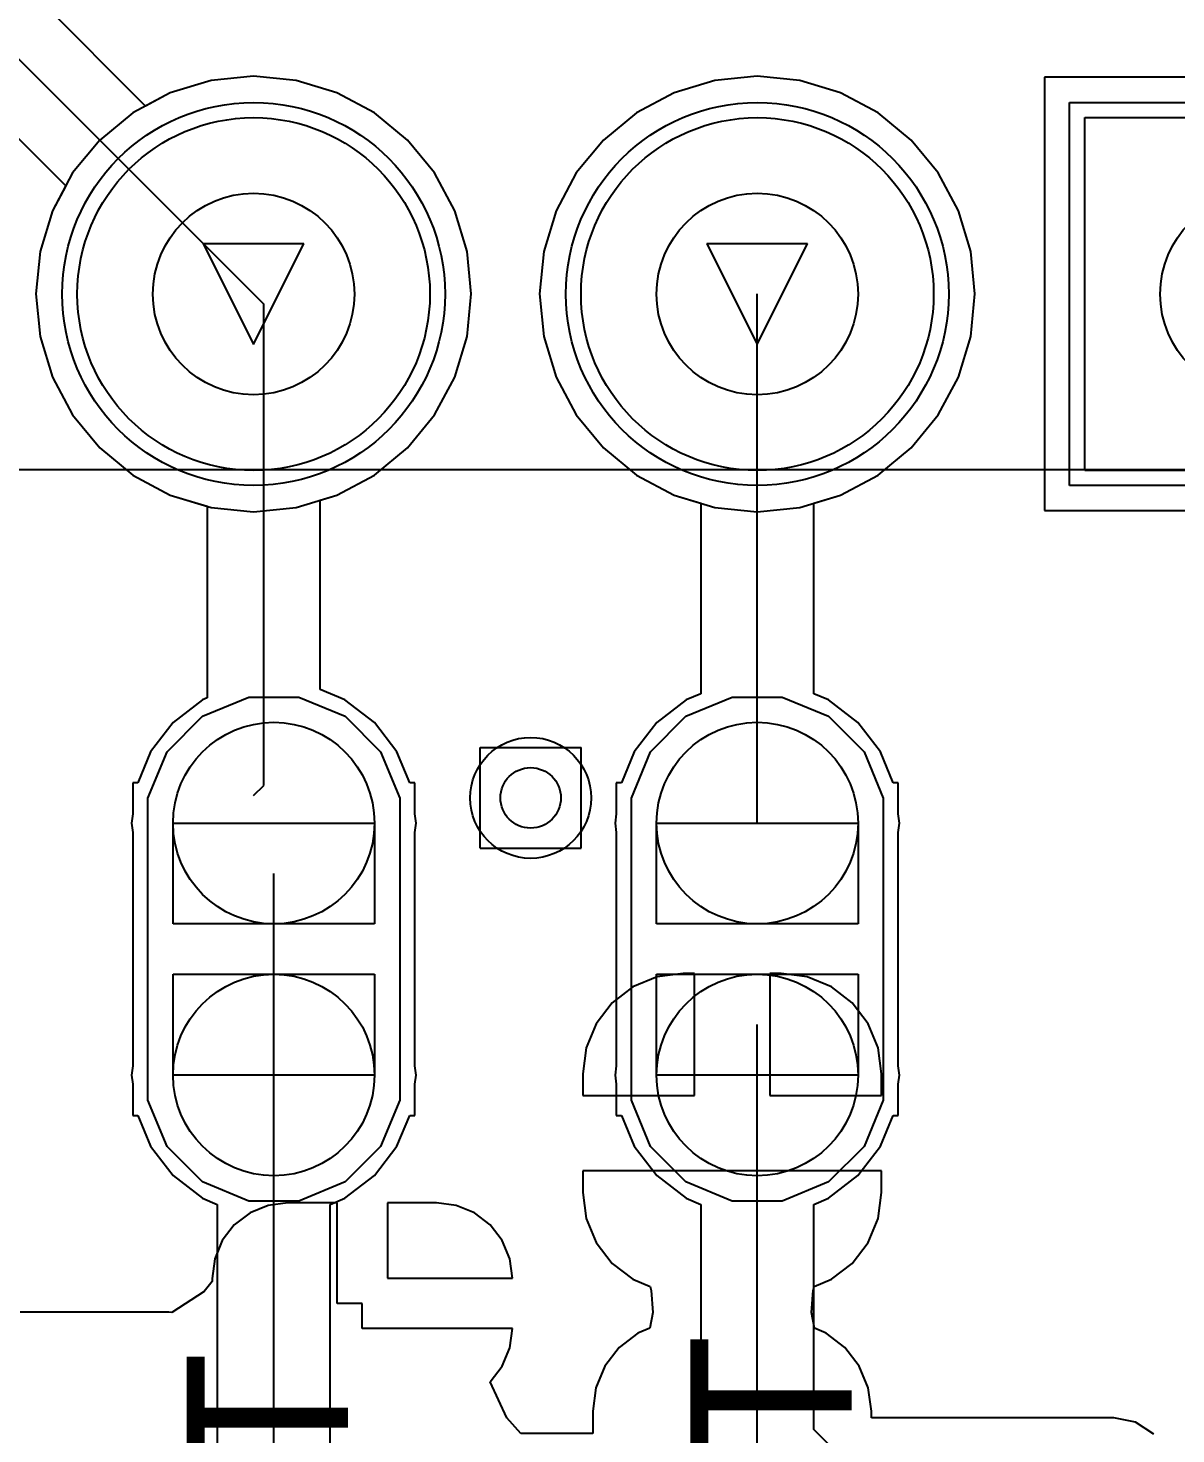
# Model space of a CAD drawing. Header units: millimetres. Extents: x -1.9 to 9.1, y -3.1 to 5.4.
# Drawn here: x 0.8652 to 1.0931, y 0.5538 to 0.8328 of the extents above; entities that cross this region are included whole.
import ezdxf

# ---------------------------------------------------------------- set-up
doc = ezdxf.new("R2010")
doc.units = ezdxf.units.MM
doc.header["$MEASUREMENT"] = 0
for name, color, linetype in [('BottomLayer', 5, 'Continuous'), ('BottomOverlay', 54, 'Continuous'), ('BottomSolder', 6, 'Continuous'), ('DrillDrawing', 1, 'Continuous'), ('Mechanical4', 56, 'Continuous'), ('MultiLayer', 9, 'Continuous'), ('PadHoleLayer', 156, 'Continuous'), ('TopLayer', 1, 'Continuous'), ('TopSolder', 216, 'Continuous'), ('ViaHoleLayer', 16, 'Continuous')]:
    doc.layers.add(name, color=color, linetype=linetype)

# ---------------------------------------------------------------- blocks, each defined once
blk = doc.blocks.new('SMD_JMP_SHRT_B_15')
at = {"layer": 'BottomLayer'}
for p, q in [((-0.01, -0.02), (-0.01, 0.02)), ((-0.01, 0.02), (0.01, 0.02)), ((0.01, 0.02), (0.01, -0.02)), ((0.02, -0.02), (0.02, 0.02)), ((0.02, 0.02), (0.04, 0.02)), ((0.04, 0.02), (0.04, -0.02)), ((0.03, 0), (0, 0)), ((0.01, -0.02), (-0.01, -0.02)), ((0.04, -0.02), (0.02, -0.02))]:
    blk.add_line(p, q, dxfattribs=at)
for centre in [(-0.01, 0), (0.04, 0)]:
    blk.add_circle(centre, 0.02, dxfattribs=at)
at = {"layer": 'BottomSolder'}
for p, q in [((-0.02416, 0.02119), (-0.01497, 0.025)), ((-0.01497, 0.025), (-0.01, 0.025)), ((-0.01, 0.025), (-0.01, 0.025)), ((-0.01, 0.025), (0.04, 0.025)), ((0.04, 0.025), (0.04497, 0.025)), ((0.04497, 0.025), (0.05416, 0.02119)), ((-0.03119, 0.01416), (-0.02416, 0.02119)), ((-0.01, -0.02), (-0.01, 0.02)), ((-0.01, 0.02), (0.01, 0.02)), ((0.01, 0.02), (0.01, -0.02)), ((0.02, -0.02), (0.02, 0.02)), ((0.02, 0.02), (0.04, 0.02)), ((0.04, 0.02), (0.04, -0.02)), ((0.05416, 0.02119), (0.06119, 0.01416)), ((-0.035, 0.00497), (-0.03119, 0.01416)), ((0.06119, 0.01416), (0.065, 0.00497)), ((-0.035, -0.00497), (-0.035, 0.00497)), ((0.065, 0.00497), (0.065, -0.00497)), ((-0.03119, -0.01416), (-0.035, -0.00497)), ((0.065, -0.00497), (0.06119, -0.01416)), ((-0.02416, -0.02119), (-0.03119, -0.01416)), ((0.06119, -0.01416), (0.05416, -0.02119)), ((-0.01497, -0.025), (-0.02416, -0.02119)), ((0.01, -0.02), (-0.01, -0.02)), ((0.04, -0.02), (0.02, -0.02)), ((0.05416, -0.02119), (0.04497, -0.025)), ((-0.01, -0.025), (-0.01497, -0.025)), ((0.04, -0.025), (-0.01, -0.025)), ((0.04, -0.025), (0.04, -0.025)), ((0.04497, -0.025), (0.04, -0.025))]:
    blk.add_line(p, q, dxfattribs=at)
for centre in [(-0.01, 0), (0.04, 0)]:
    blk.add_circle(centre, 0.02, dxfattribs=at)
blk = doc.blocks.new('SMD_JMP_OPEN_B_16')
at = {"layer": 'BottomLayer'}
for p, q in [((-0.01, -0.02), (-0.01, 0.02)), ((-0.01, 0.02), (0.01, 0.02)), ((0.01, 0.02), (0.01, -0.02)), ((0.02, -0.02), (0.02, 0.02)), ((0.02, 0.02), (0.04, 0.02)), ((0.04, 0.02), (0.04, -0.02)), ((0.01, -0.02), (-0.01, -0.02)), ((0.04, -0.02), (0.02, -0.02))]:
    blk.add_line(p, q, dxfattribs=at)
for centre in [(-0.01, 0), (0.04, 0)]:
    blk.add_circle(centre, 0.02, dxfattribs=at)
at = {"layer": 'BottomSolder'}
for p, q in [((-0.02416, 0.02119), (-0.01497, 0.025)), ((-0.01497, 0.025), (-0.01, 0.025)), ((-0.01, 0.025), (-0.01, 0.025)), ((-0.01, 0.025), (0.04, 0.025)), ((0.04, 0.025), (0.04497, 0.025)), ((0.04497, 0.025), (0.05416, 0.02119)), ((-0.03119, 0.01416), (-0.02416, 0.02119)), ((-0.01, -0.02), (-0.01, 0.02)), ((-0.01, 0.02), (0.01, 0.02)), ((0.01, 0.02), (0.01, -0.02)), ((0.02, -0.02), (0.02, 0.02)), ((0.02, 0.02), (0.04, 0.02)), ((0.04, 0.02), (0.04, -0.02)), ((0.05416, 0.02119), (0.06119, 0.01416)), ((-0.035, 0.00497), (-0.03119, 0.01416)), ((0.06119, 0.01416), (0.065, 0.00497)), ((-0.035, -0.00497), (-0.035, 0.00497)), ((0.065, 0.00497), (0.065, -0.00497)), ((-0.03119, -0.01416), (-0.035, -0.00497)), ((0.065, -0.00497), (0.06119, -0.01416)), ((-0.02416, -0.02119), (-0.03119, -0.01416)), ((0.06119, -0.01416), (0.05416, -0.02119)), ((-0.01497, -0.025), (-0.02416, -0.02119)), ((0.01, -0.02), (-0.01, -0.02)), ((0.04, -0.02), (0.02, -0.02)), ((0.05416, -0.02119), (0.04497, -0.025)), ((-0.01, -0.025), (-0.01497, -0.025)), ((0.04, -0.025), (-0.01, -0.025)), ((0.04, -0.025), (0.04, -0.025)), ((0.04497, -0.025), (0.04, -0.025))]:
    blk.add_line(p, q, dxfattribs=at)
for centre in [(-0.01, 0), (0.04, 0)]:
    blk.add_circle(centre, 0.02, dxfattribs=at)
blk = doc.blocks.new('SFH11_PBPC_D10_RA_BK_20')
at = {"layer": 'BottomLayer'}
for p, q in [((-0.485, 0.36532), (-0.415, 0.36532)), ((-0.415, 0.36532), (-0.415, 0.29531)), ((-0.415, 0.29531), (-0.485, 0.29531))]:
    blk.add_line(p, q, dxfattribs=at)
for centre in [(-0.35, 0.33032), (-0.25, 0.33032)]:
    blk.add_circle(centre, 0.035, dxfattribs=at)
at = {"layer": 'BottomSolder'}
for p, q in [((-0.488, 0.36832), (-0.412, 0.36832)), ((-0.412, 0.36832), (-0.412, 0.29231)), ((-0.412, 0.29231), (-0.488, 0.29231))]:
    blk.add_line(p, q, dxfattribs=at)
for centre in [(-0.35, 0.33032), (-0.25, 0.33032)]:
    blk.add_circle(centre, 0.038, dxfattribs=at)
at = {"layer": 'Mechanical4'}
blk.add_line((0.60394, 0.36516), (-0.60394, 0.36516), dxfattribs=at)
at = {"layer": 'MultiLayer'}
for p, q in [((-0.485, 0.36532), (-0.415, 0.36532)), ((-0.415, 0.36532), (-0.415, 0.29531)), ((-0.415, 0.29531), (-0.485, 0.29531))]:
    blk.add_line(p, q, dxfattribs=at)
for centre in [(-0.35, 0.33032), (-0.25, 0.33032)]:
    blk.add_circle(centre, 0.035, dxfattribs=at)
at = {"layer": 'PadHoleLayer'}
for centre in [(-0.45, 0.33032), (-0.35, 0.33032), (-0.25, 0.33032)]:
    blk.add_circle(centre, 0.02, dxfattribs=at)
at = {"layer": 'TopLayer'}
for p, q in [((-0.485, 0.36532), (-0.415, 0.36532)), ((-0.415, 0.36532), (-0.415, 0.29531)), ((-0.415, 0.29531), (-0.485, 0.29531))]:
    blk.add_line(p, q, dxfattribs=at)
for centre in [(-0.35, 0.33032), (-0.25, 0.33032)]:
    blk.add_circle(centre, 0.035, dxfattribs=at)
at = {"layer": 'TopSolder'}
for p, q in [((-0.488, 0.36832), (-0.412, 0.36832)), ((-0.412, 0.36832), (-0.412, 0.29231)), ((-0.412, 0.29231), (-0.488, 0.29231))]:
    blk.add_line(p, q, dxfattribs=at)
for centre in [(-0.35, 0.33032), (-0.25, 0.33032)]:
    blk.add_circle(centre, 0.038, dxfattribs=at)

msp = doc.modelspace()

# ---------------------------------------------------------------- linework, layer by layer
at = {"layer": 'BottomLayer'}
for p, q in [((0.88856, 0.8173), (0.86793, 0.83793)), ((0.86, 0.83), (0.91, 0.78)), ((0.91, 0.82321), (0.90157, 0.82238)), ((0.91843, 0.82238), (0.91, 0.82321)), ((1.01, 0.82321), (1.00157, 0.82238)), ((1.01843, 0.82238), (1.01, 0.82321)), ((1.153, 0.823), (1.067, 0.823)), ((1.067, 0.823), (1.067, 0.737)), ((0.90157, 0.82238), (0.89346, 0.81992)), ((0.92653, 0.81992), (0.91843, 0.82238)), ((1.00157, 0.82238), (0.99347, 0.81992)), ((1.02653, 0.81992), (1.01843, 0.82238)), ((0.85535, 0.81878), (0.8727, 0.80144)), ((0.89346, 0.81992), (0.88856, 0.8173)), ((0.93401, 0.81593), (0.92653, 0.81992)), ((0.99347, 0.81992), (0.98599, 0.81593)), ((1.03401, 0.81593), (1.02653, 0.81992)), ((0.94055, 0.81055), (0.93401, 0.81593)), ((0.98599, 0.81593), (0.97945, 0.81055)), ((1.04055, 0.81055), (1.03401, 0.81593)), ((0.94593, 0.80401), (0.94055, 0.81055)), ((0.97945, 0.81055), (0.97407, 0.80401)), ((1.04593, 0.80401), (1.04055, 0.81055)), ((0.94992, 0.79653), (0.94593, 0.80401)), ((0.97407, 0.80401), (0.97008, 0.79653)), ((1.04992, 0.79653), (1.04593, 0.80401)), ((0.8727, 0.80144), (0.87008, 0.79653)), ((0.87008, 0.79653), (0.86762, 0.78843)), ((0.95238, 0.78843), (0.94992, 0.79653)), ((0.97008, 0.79653), (0.96762, 0.78843)), ((1.05238, 0.78843), (1.04992, 0.79653)), ((0.86762, 0.78843), (0.86679, 0.78)), ((0.95321, 0.78), (0.95238, 0.78843)), ((0.96762, 0.78843), (0.96679, 0.78)), ((1.05321, 0.78), (1.05238, 0.78843)), ((0.86679, 0.78), (0.86762, 0.77157)), ((0.91, 0.78), (0.912, 0.778)), ((0.95238, 0.77157), (0.95321, 0.78)), ((0.96679, 0.78), (0.96762, 0.77157)), ((1.01, 0.675), (1.01, 0.78)), ((1.05238, 0.77157), (1.05321, 0.78)), ((0.912, 0.68249), (0.912, 0.778)), ((0.86762, 0.77157), (0.87008, 0.76346)), ((0.94992, 0.76346), (0.95238, 0.77157)), ((0.96762, 0.77157), (0.97008, 0.76346)), ((1.04992, 0.76346), (1.05238, 0.77157)), ((0.87008, 0.76346), (0.87407, 0.75599)), ((0.94593, 0.75599), (0.94992, 0.76346)), ((0.97008, 0.76346), (0.97407, 0.75599)), ((1.04593, 0.75599), (1.04992, 0.76346)), ((0.87407, 0.75599), (0.87945, 0.74945)), ((0.94055, 0.74945), (0.94593, 0.75599)), ((0.97407, 0.75599), (0.97945, 0.74945)), ((1.04055, 0.74945), (1.04593, 0.75599)), ((0.87945, 0.74945), (0.88599, 0.74407)), ((0.93401, 0.74407), (0.94055, 0.74945)), ((0.97945, 0.74945), (0.98599, 0.74407)), ((1.03401, 0.74407), (1.04055, 0.74945)), ((0.88599, 0.74407), (0.89346, 0.74008)), ((0.92653, 0.74008), (0.93401, 0.74407)), ((0.98599, 0.74407), (0.99347, 0.74008)), ((1.02653, 0.74008), (1.03401, 0.74407)), ((0.89346, 0.74008), (0.90078, 0.73786)), ((0.92322, 0.73907), (0.92653, 0.74008)), ((0.99347, 0.74008), (0.99878, 0.73847)), ((1.02122, 0.73847), (1.02653, 0.74008)), ((0.90078, 0.73786), (0.90078, 0.69983)), ((0.92322, 0.70149), (0.92322, 0.73907)), ((0.99878, 0.73847), (0.99878, 0.70066)), ((1.02122, 0.70066), (1.02122, 0.73847)), ((1.067, 0.737), (1.153, 0.737)), ((0.92812, 0.69946), (0.92322, 0.70149)), ((0.99878, 0.70066), (0.99588, 0.69946)), ((1.02412, 0.69946), (1.02122, 0.70066)), ((0.89988, 0.69946), (0.89403, 0.69497)), ((0.90078, 0.69983), (0.89988, 0.69946)), ((0.93397, 0.69497), (0.92812, 0.69946)), ((0.99588, 0.69946), (0.99003, 0.69497)), ((1.02997, 0.69497), (1.02412, 0.69946)), ((0.89403, 0.69497), (0.88954, 0.68912)), ((0.93846, 0.68912), (0.93397, 0.69497)), ((0.99003, 0.69497), (0.98554, 0.68912)), ((1.03446, 0.68912), (1.02997, 0.69497)), ((0.88954, 0.68912), (0.88701, 0.683)), ((0.94099, 0.683), (0.93846, 0.68912)), ((0.98554, 0.68912), (0.98301, 0.683)), ((1.03699, 0.683), (1.03446, 0.68912)), ((0.88701, 0.683), (0.886, 0.683)), ((0.886, 0.683), (0.886, 0.67684)), ((0.91, 0.68049), (0.912, 0.68249)), ((0.942, 0.683), (0.94099, 0.683)), ((0.942, 0.67684), (0.942, 0.683)), ((0.98301, 0.683), (0.982, 0.683)), ((0.982, 0.683), (0.982, 0.67684)), ((1.038, 0.683), (1.03699, 0.683)), ((1.038, 0.67684), (1.038, 0.683)), ((0.886, 0.67684), (0.88576, 0.675)), ((0.94224, 0.675), (0.942, 0.67684)), ((0.982, 0.67684), (0.98176, 0.675)), ((1.03824, 0.675), (1.038, 0.67684)), ((0.88576, 0.675), (0.886, 0.67316)), ((0.886, 0.67316), (0.886, 0.62684)), ((0.942, 0.67316), (0.94224, 0.675)), ((0.942, 0.62684), (0.942, 0.67316)), ((0.98176, 0.675), (0.982, 0.67316)), ((0.982, 0.67316), (0.982, 0.62684)), ((1.038, 0.67316), (1.03824, 0.675)), ((1.038, 0.62684), (1.038, 0.67316)), ((0.914, 0.625), (0.914, 0.635)), ((1.01, 0.625), (1.01, 0.635)), ((0.886, 0.62684), (0.88576, 0.625)), ((0.88576, 0.625), (0.886, 0.62316)), ((0.914, 0.471), (0.914, 0.625)), ((0.94224, 0.625), (0.942, 0.62684)), ((0.942, 0.62316), (0.94224, 0.625)), ((0.982, 0.62684), (0.98176, 0.625)), ((0.98176, 0.625), (0.982, 0.62316)), ((1.01, 0.55), (1.01, 0.625)), ((1.03824, 0.625), (1.038, 0.62684)), ((1.038, 0.62316), (1.03824, 0.625)), ((0.886, 0.62316), (0.886, 0.617)), ((0.942, 0.617), (0.942, 0.62316)), ((0.982, 0.62316), (0.982, 0.617)), ((1.038, 0.617), (1.038, 0.62316)), ((0.886, 0.617), (0.88701, 0.617)), ((0.88701, 0.617), (0.88954, 0.61088)), ((0.93846, 0.61088), (0.94099, 0.617)), ((0.94099, 0.617), (0.942, 0.617)), ((0.982, 0.617), (0.98301, 0.617)), ((0.98301, 0.617), (0.98554, 0.61088)), ((1.03446, 0.61088), (1.03699, 0.617)), ((1.03699, 0.617), (1.038, 0.617)), ((0.88954, 0.61088), (0.89403, 0.60503)), ((0.93397, 0.60503), (0.93846, 0.61088)), ((0.98554, 0.61088), (0.99003, 0.60503)), ((1.02997, 0.60503), (1.03446, 0.61088)), ((0.89403, 0.60503), (0.89988, 0.60054)), ((0.92812, 0.60054), (0.93397, 0.60503)), ((0.99003, 0.60503), (0.99588, 0.60054)), ((1.02412, 0.60054), (1.02997, 0.60503)), ((0.89988, 0.60054), (0.90278, 0.59934)), ((0.92522, 0.59934), (0.92812, 0.60054)), ((0.99588, 0.60054), (0.99878, 0.59934)), ((1.02122, 0.59934), (1.02412, 0.60054)), ((0.90278, 0.59934), (0.90278, 0.471)), ((0.92522, 0.47565), (0.92522, 0.59934)), ((0.99878, 0.59934), (0.99878, 0.55)), ((1.02122, 0.55465), (1.02122, 0.59934)), ((1.02793, 0.54793), (1.02122, 0.55465))]:
    msp.add_line(p, q, dxfattribs=at)
msp.add_circle((0.965, 0.68), 0.012, dxfattribs=at)
at = {"layer": 'DrillDrawing'}
for p, q in [((0.9, 0.79), (0.92, 0.79)), ((0.9, 0.79), (0.91, 0.77)), ((0.91, 0.77), (0.92, 0.79)), ((1, 0.79), (1.02, 0.79)), ((1, 0.79), (1.01, 0.77)), ((1.01, 0.77), (1.02, 0.79)), ((0.955, 0.69), (0.975, 0.69)), ((0.955, 0.67), (0.955, 0.69)), ((0.975, 0.67), (0.975, 0.69)), ((0.955, 0.67), (0.975, 0.67))]:
    msp.add_line(p, q, dxfattribs=at)
at = {"layer": 'TopLayer'}
for p, q in [((0.91, 0.82321), (0.90157, 0.82238)), ((0.91843, 0.82238), (0.91, 0.82321)), ((1.01, 0.82321), (1.00157, 0.82238)), ((1.01843, 0.82238), (1.01, 0.82321)), ((1.153, 0.823), (1.067, 0.823)), ((1.067, 0.823), (1.067, 0.737)), ((0.90157, 0.82238), (0.89346, 0.81992)), ((0.92653, 0.81992), (0.91843, 0.82238)), ((1.00157, 0.82238), (0.99347, 0.81992)), ((1.02653, 0.81992), (1.01843, 0.82238)), ((0.89346, 0.81992), (0.88599, 0.81593)), ((0.93401, 0.81593), (0.92653, 0.81992)), ((0.99347, 0.81992), (0.98599, 0.81593)), ((1.03401, 0.81593), (1.02653, 0.81992)), ((0.88599, 0.81593), (0.87945, 0.81055)), ((0.94055, 0.81055), (0.93401, 0.81593)), ((0.98599, 0.81593), (0.97945, 0.81055)), ((1.04055, 0.81055), (1.03401, 0.81593)), ((0.87945, 0.81055), (0.87407, 0.80401)), ((0.94593, 0.80401), (0.94055, 0.81055)), ((0.97945, 0.81055), (0.97407, 0.80401)), ((1.04593, 0.80401), (1.04055, 0.81055)), ((0.87407, 0.80401), (0.87008, 0.79653)), ((0.94992, 0.79653), (0.94593, 0.80401)), ((0.97407, 0.80401), (0.97008, 0.79653)), ((1.04992, 0.79653), (1.04593, 0.80401)), ((0.87008, 0.79653), (0.86762, 0.78843)), ((0.95238, 0.78843), (0.94992, 0.79653)), ((0.97008, 0.79653), (0.96762, 0.78843)), ((1.05238, 0.78843), (1.04992, 0.79653)), ((0.86762, 0.78843), (0.86679, 0.78)), ((0.95321, 0.78), (0.95238, 0.78843)), ((0.96762, 0.78843), (0.96679, 0.78)), ((1.05321, 0.78), (1.05238, 0.78843)), ((0.86679, 0.78), (0.86762, 0.77157)), ((0.95238, 0.77157), (0.95321, 0.78)), ((0.96679, 0.78), (0.96762, 0.77157)), ((1.05238, 0.77157), (1.05321, 0.78)), ((0.86762, 0.77157), (0.87008, 0.76346)), ((0.94992, 0.76346), (0.95238, 0.77157)), ((0.96762, 0.77157), (0.97008, 0.76346)), ((1.04992, 0.76346), (1.05238, 0.77157)), ((0.87008, 0.76346), (0.87407, 0.75599)), ((0.94593, 0.75599), (0.94992, 0.76346)), ((0.97008, 0.76346), (0.97407, 0.75599)), ((1.04593, 0.75599), (1.04992, 0.76346)), ((0.87407, 0.75599), (0.87945, 0.74945)), ((0.94055, 0.74945), (0.94593, 0.75599)), ((0.97407, 0.75599), (0.97945, 0.74945)), ((1.04055, 0.74945), (1.04593, 0.75599)), ((0.87945, 0.74945), (0.88599, 0.74407)), ((0.93401, 0.74407), (0.94055, 0.74945)), ((0.97945, 0.74945), (0.98599, 0.74407)), ((1.03401, 0.74407), (1.04055, 0.74945)), ((0.88599, 0.74407), (0.89346, 0.74008)), ((0.92653, 0.74008), (0.93401, 0.74407)), ((0.98599, 0.74407), (0.99347, 0.74008)), ((1.02653, 0.74008), (1.03401, 0.74407)), ((0.89346, 0.74008), (0.90157, 0.73762)), ((0.91843, 0.73762), (0.92653, 0.74008)), ((0.99347, 0.74008), (1.00157, 0.73762)), ((1.01843, 0.73762), (1.02653, 0.74008)), ((0.90157, 0.73762), (0.91, 0.73679)), ((0.91, 0.73679), (0.91843, 0.73762)), ((1.00157, 0.73762), (1.01, 0.73679)), ((1.01, 0.73679), (1.01843, 0.73762)), ((1.067, 0.737), (1.09878, 0.737)), ((0.99009, 0.64446), (0.98529, 0.64247)), ((0.99525, 0.64513), (0.99009, 0.64446)), ((0.9975, 0.64513), (0.99525, 0.64513)), ((0.9975, 0.62096), (0.9975, 0.64513)), ((1.01475, 0.64513), (1.0125, 0.64513)), ((1.0125, 0.64513), (1.0125, 0.62096)), ((1.01991, 0.64446), (1.01475, 0.64513)), ((1.02471, 0.64247), (1.01991, 0.64446)), ((0.98529, 0.64247), (0.98116, 0.6393)), ((1.02884, 0.6393), (1.02471, 0.64247)), ((0.98116, 0.6393), (0.978, 0.63517)), ((1.032, 0.63517), (1.02884, 0.6393)), ((0.978, 0.63517), (0.97601, 0.63037)), ((1.03399, 0.63037), (1.032, 0.63517)), ((0.97601, 0.63037), (0.97533, 0.62521)), ((1.03467, 0.62521), (1.03399, 0.63037)), ((0.97533, 0.62521), (0.97533, 0.62096)), ((1.03467, 0.62096), (1.03467, 0.62521)), ((0.97533, 0.62096), (0.9975, 0.62096)), ((1.0125, 0.62096), (1.03467, 0.62096)), ((1.03467, 0.60596), (0.97533, 0.60596)), ((0.97533, 0.60596), (0.97533, 0.60171)), ((1.03467, 0.60171), (1.03467, 0.60596)), ((0.97533, 0.60171), (0.97601, 0.59656)), ((1.03399, 0.59656), (1.03467, 0.60171)), ((0.90929, 0.59764), (0.90617, 0.59525)), ((0.91292, 0.59914), (0.90929, 0.59764)), ((0.91681, 0.59966), (0.91292, 0.59914)), ((0.92657, 0.59966), (0.91681, 0.59966)), ((0.92657, 0.57969), (0.92657, 0.59966)), ((0.94634, 0.59966), (0.93657, 0.59966)), ((0.93657, 0.59966), (0.93657, 0.58469)), ((0.95023, 0.59914), (0.94634, 0.59966)), ((0.95386, 0.59764), (0.95023, 0.59914)), ((0.95698, 0.59525), (0.95386, 0.59764)), ((0.90617, 0.59525), (0.90378, 0.59213)), ((0.95937, 0.59213), (0.95698, 0.59525)), ((0.97601, 0.59656), (0.978, 0.59175)), ((1.032, 0.59175), (1.03399, 0.59656)), ((0.90378, 0.59213), (0.90227, 0.5885)), ((0.96088, 0.5885), (0.95937, 0.59213)), ((0.978, 0.59175), (0.98116, 0.58763)), ((1.02884, 0.58763), (1.032, 0.59175)), ((0.90227, 0.5885), (0.90176, 0.58461)), ((0.96138, 0.58469), (0.96088, 0.5885)), ((0.98116, 0.58763), (0.98529, 0.58446)), ((1.02471, 0.58446), (1.02884, 0.58763)), ((0.90176, 0.58402), (0.90016, 0.58201)), ((0.90176, 0.58461), (0.90176, 0.58402)), ((0.93657, 0.58469), (0.96138, 0.58469)), ((0.98529, 0.58446), (0.98874, 0.58303)), ((1.02126, 0.58303), (1.02471, 0.58446)), ((0.90016, 0.58201), (0.89376, 0.57788)), ((0.98874, 0.58303), (0.98894, 0.58224)), ((0.98894, 0.58224), (0.98923, 0.57785)), ((1.02077, 0.57785), (1.02106, 0.58224)), ((1.02106, 0.58224), (1.02126, 0.58303)), ((0.89319, 0.57795), (0.86366, 0.57795)), ((0.89376, 0.57788), (0.89319, 0.57795)), ((0.93157, 0.57969), (0.92657, 0.57969)), ((0.93157, 0.57469), (0.93157, 0.57969)), ((0.98923, 0.57785), (0.98866, 0.57477)), ((1.02134, 0.57477), (1.02077, 0.57785)), ((0.98866, 0.57477), (0.9863, 0.57379)), ((1.0237, 0.57379), (1.02134, 0.57477)), ((0.96138, 0.57469), (0.93157, 0.57469)), ((0.96088, 0.57087), (0.96138, 0.57469)), ((0.9863, 0.57379), (0.98259, 0.57094)), ((1.02741, 0.57094), (1.0237, 0.57379)), ((0.95937, 0.56724), (0.96088, 0.57087)), ((0.98259, 0.57094), (0.97975, 0.56724)), ((1.03025, 0.56724), (1.02741, 0.57094)), ((0.95698, 0.56412), (0.95937, 0.56724)), ((0.97975, 0.56724), (0.97796, 0.56292)), ((1.03204, 0.56292), (1.03025, 0.56724)), ((0.96026, 0.55699), (0.95698, 0.56412)), ((0.97796, 0.56292), (0.97735, 0.55829)), ((1.03265, 0.55829), (1.03204, 0.56292)), ((0.97735, 0.55829), (0.97735, 0.55387)), ((1.03265, 0.55698), (1.03265, 0.55829)), ((0.96308, 0.55387), (0.96026, 0.55699)), ((1.08077, 0.55698), (1.03265, 0.55698)), ((1.08506, 0.55613), (1.08077, 0.55698)), ((1.08077, 0.55698), (1.08077, 0.55698)), ((1.0887, 0.5537), (1.08506, 0.55613)), ((0.97735, 0.55387), (0.96308, 0.55387))]:
    msp.add_line(p, q, dxfattribs=at)
msp.add_circle((0.965, 0.68), 0.012, dxfattribs=at)
at = {"layer": 'ViaHoleLayer'}
msp.add_circle((0.965, 0.68), 0.006, dxfattribs=at)

# ---------------------------------------------------------------- block references
for name, p, rotation in [('SFH11_PBPC_D10_RA_BK_20', (0.66, 1.11031), 180), ('SMD_JMP_SHRT_B_15', (0.914, 0.665), 270), ('SMD_JMP_OPEN_B_16', (1.01, 0.665), 270)]:
    msp.add_blockref(name, p, dxfattribs=dict(rotation=rotation))

# ---------------------------------------------------------------- texts
at = {"layer": 'BottomOverlay', "text_generation_flag": 2}
for s, p in [('TRST (to 9)', (1.02871, 0.57351)), ('TDI (to 8)', (0.92871, 0.57004))]:
    msp.add_text(s, height=0.032, rotation=90, dxfattribs=at).set_placement(p)

doc.saveas('drawing.dxf')
